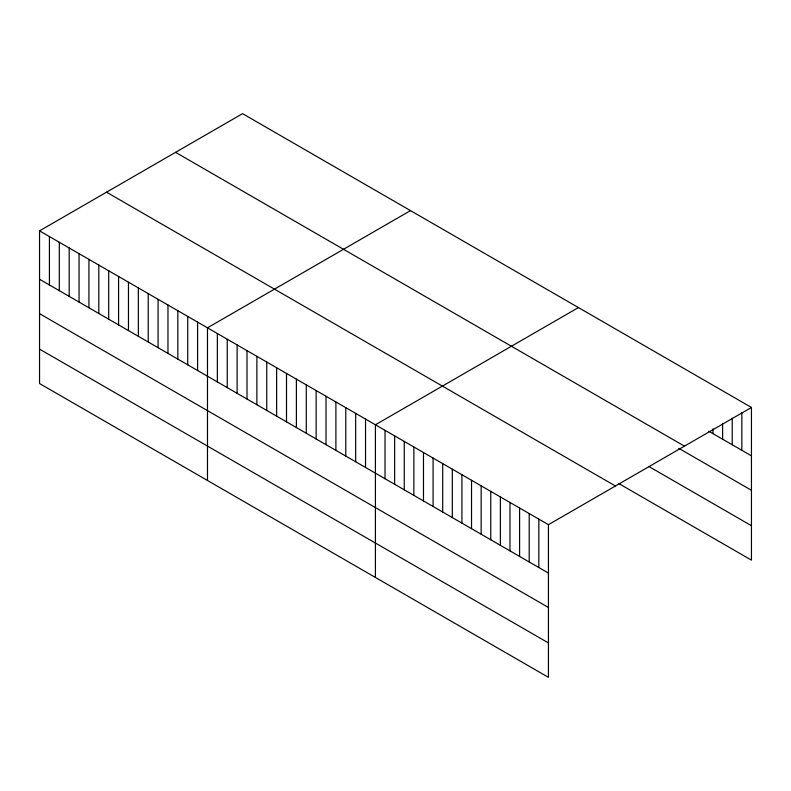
<?xml version="1.0" encoding="UTF-8"?>
<svg xmlns="http://www.w3.org/2000/svg" width="791" height="791" viewBox="0 0 791 791"><rect width="100%" height="100%" fill="white"/><g stroke="black" fill="none" stroke-linecap="round" stroke-linejoin="round"><path stroke-width="1.19" d="M39.55 230.863L548.44 524.67L548.44 677.343L39.55 383.536L39.55 230.863L242.56 113.657L751.45 407.464L751.45 560.137L619.017 483.667M410.499 210.614L207.479 327.82L207.479 480.493M578.429 307.57L375.418 424.777L375.418 577.45M548.44 524.67L751.45 407.464M708.726 431.194L751.45 455.853M175.572 152.337L684.452 446.144M678.826 448.339L751.45 490.272M648.917 466.522L751.45 525.718M106.548 192.193L615.428 485.99M39.55 279.263L548.44 573.07M39.55 313.671L548.44 607.478M39.55 349.128L548.44 642.925M741.839 412.803L741.839 450.306M732.229 418.142L732.229 444.76M722.608 423.482L722.608 439.213M712.998 428.821L712.998 433.656M538.829 519.123L538.829 567.513M529.209 513.577L529.209 561.966M519.598 508.02L519.598 556.419M509.987 502.473L509.987 550.862M500.377 496.926L500.377 545.315M490.766 491.369L490.766 539.769M481.155 485.822L481.155 534.222M471.535 480.275L471.535 528.665M461.924 474.729L461.924 523.118M452.314 469.172L452.314 517.571M442.703 463.625L442.703 512.014M433.092 458.078L433.092 506.467M423.482 452.531L423.482 500.921M413.861 446.974L413.861 495.374M404.25 441.427L404.25 489.817M394.64 435.881L394.64 484.27M385.029 430.324L385.029 478.723M365.541 419.072L365.541 467.471M355.663 413.377L355.663 461.766M345.786 407.672L345.786 456.061M335.898 401.966L335.898 450.356M326.021 396.261L326.021 444.651M316.143 390.556L316.143 438.956M306.265 384.851L306.265 433.25M296.388 379.156L296.388 427.545M286.51 373.451L286.51 421.84M276.632 367.746L276.632 416.135M266.755 362.041L266.755 410.44M256.877 356.336L256.877 404.735M247 350.64L247 399.03M237.122 344.935L237.122 393.325M227.244 339.23L227.244 387.62M217.357 333.525L217.357 381.924M197.602 322.115L197.602 370.514M187.724 316.42L187.724 364.809M177.846 310.715L177.846 359.104M167.969 305.01L167.969 353.399M158.091 299.305L158.091 347.704M148.214 293.599L148.214 341.999M138.336 287.904L138.336 336.294M128.458 282.199L128.458 330.589M118.581 276.494L118.581 324.883M108.703 270.789L108.703 319.188M98.816 265.084L98.816 313.483M88.938 259.389L88.938 307.778M79.06 253.684L79.06 302.073M69.183 247.979L69.183 296.368M59.305 242.273L59.305 290.663M49.428 236.568L49.428 284.968"/></g></svg>
